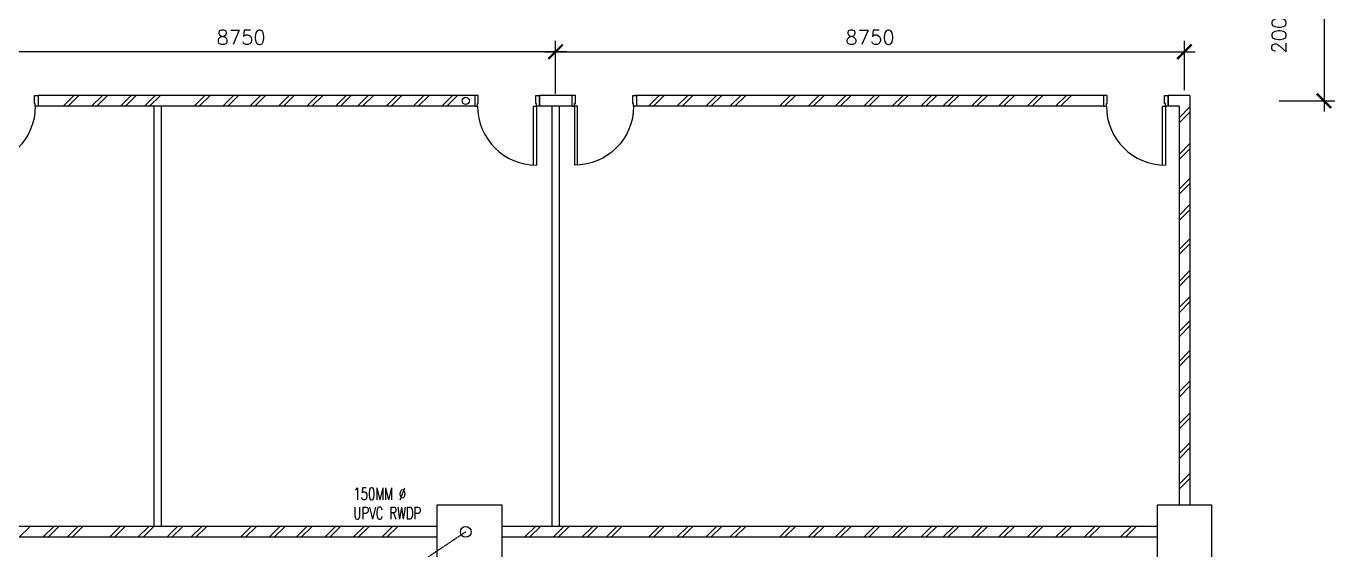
# Model space of a CAD drawing. Header units: feet. Extents: x 1407108 to 2957709, y -1501070 to -681589.
# Drawn here: x 1474101 to 1492310, y -802674 to -795384 of the extents above; entities that cross this region are included whole.
import ezdxf

# ---------------------------------------------------------------- set-up
doc = ezdxf.new("R2010")
doc.units = ezdxf.units.FT
doc.header["$LTSCALE"] = 13
doc.header["$MEASUREMENT"] = 0
doc.linetypes.add('HIDDEN', pattern=[0.375, 0.25, -0.125])
doc.layers.get('0').update_dxf_attribs({"linetype": 'CONTINUOUS'})
for name, color, linetype in [('COL', 3, 'CONTINUOUS'), ('DIM', 7, 'CONTINUOUS'), ('DR', 7, 'CONTINUOUS'), ('H', 1, 'CONTINUOUS'), ('LINE', 7, 'CONTINUOUS'), ('RWDP', 145, 'CONTINUOUS'), ('WALL', 2, 'CONTINUOUS')]:
    doc.layers.add(name, color=color, linetype=linetype)
doc.styles.add('ROMANS', font='romans')
doc.styles.get("Standard").update_dxf_attribs({"font": 'ROMANS.SHX'})
doc.dimstyles.new('STANDARD$0', dxfattribs={"dimscale": 0, "dimtxt": 8, "dimasz": 6, "dimexe": 1, "dimexo": 1, "dimgap": 3, "dimtad": 1, "dimdec": 0, "dimlfac": -1, "dimrnd": 1, "dimzin": 0, "dimdsep": 46, "dimtxsty": 'Standard', "dimcen": 0, "dimclrd": 5, "dimclre": 250, "dimadec": 0, "dimazin": 0, "dimtfac": 1, "dimtdec": 4, "dimtofl": 0, "dimtmove": 0, "dimatfit": 3, "dimfxl": 1, "dimtolj": 1, "dimtzin": 0, "dimarcsym": 0})

# ---------------------------------------------------------------- blocks, each defined once
blk = doc.blocks.new('_ARCHTICK')
at = {"color": 0, "linetype": 'ByBlock', "const_width": 0.15}
blk.add_lwpolyline([(-0.5, -0.5), (0.5, 0.5)], dxfattribs=at)
blk = doc.blocks.new('*D116')
at = {"layer": 'DIM', "color": 7, "lineweight": -2, "transparency": 16777216}
for p, q in [((1492160, -794274), (1492160, -796574)), ((1491534, -794424), (1492310, -794424)), ((1491534, -796424), (1492310, -796424))]:
    blk.add_line(p, q, dxfattribs=at)
at = {"layer": 'DIM', "color": 7, "lineweight": -2, "transparency": 16777216, "xscale": 200, "yscale": 200, "zscale": 200}
for p, rotation in [((1492160, -794424), 90), ((1492160, -796424), 270)]:
    blk.add_blockref('_ARCHTICK', p, dxfattribs=dict(at, rotation=rotation))
at = {"layer": 'DIM', "color": 7, "transparency": 16777216, "insert": (1491535, -795424), "char_height": 200, "attachment_point": 5, "rotation": 90, "style": 'ROMANS'}
blk.add_mtext('\\A1;2000', dxfattribs=at)
blk = doc.blocks.new('*D119')
at = {"layer": 'DIM', "color": 7, "lineweight": -2, "transparency": 16777216}
for p, q in [((1481617, -795740), (1472567, -795740)), ((1472717, -796274), (1472717, -795590)), ((1481467, -796324), (1481467, -795590))]:
    blk.add_line(p, q, dxfattribs=at)
at = {"layer": 'DIM', "color": 7, "lineweight": -2, "transparency": 16777216, "xscale": 200, "yscale": 200, "zscale": 200, "rotation": 180}
blk.add_blockref('_ARCHTICK', (1472717, -795740), dxfattribs=at)
at = {"layer": 'DIM', "color": 7, "lineweight": -2, "transparency": 16777216, "xscale": 200, "yscale": 200, "zscale": 200}
blk.add_blockref('_ARCHTICK', (1481467, -795740), dxfattribs=at)
at = {"layer": 'DIM', "color": 7, "transparency": 16777216, "insert": (1477092, -795540), "char_height": 200, "attachment_point": 5, "style": 'ROMANS'}
blk.add_mtext('\\A1;8750', dxfattribs=at)
blk = doc.blocks.new('*D120')
at = {"layer": 'DIM', "color": 7, "lineweight": -2, "transparency": 16777216}
for p, q in [((1481317, -795740), (1490367, -795740)), ((1481467, -796324), (1481467, -795590)), ((1490217, -796274), (1490217, -795590))]:
    blk.add_line(p, q, dxfattribs=at)
at = {"layer": 'DIM', "color": 7, "lineweight": -2, "transparency": 16777216, "xscale": 200, "yscale": 200, "zscale": 200, "rotation": 180}
blk.add_blockref('_ARCHTICK', (1481467, -795740), dxfattribs=at)
at = {"layer": 'DIM', "color": 7, "lineweight": -2, "transparency": 16777216, "xscale": 200, "yscale": 200, "zscale": 200}
blk.add_blockref('_ARCHTICK', (1490217, -795740), dxfattribs=at)
at = {"layer": 'DIM', "color": 7, "transparency": 16777216, "insert": (1485842, -795540), "char_height": 200, "attachment_point": 5, "style": 'ROMANS'}
blk.add_mtext('\\A1;8750', dxfattribs=at)
blk = doc.blocks.new('DR-900-B')
at = {"layer": 'DR'}
for p, q in [((0, 900), (-150, 900)), ((-150, 900), (-150, 860)), ((-150, 860), (-110, 860)), ((-110, 860), (-110, 850)), ((-110, 850), (0, 850)), ((0, 850), (0, 900)), ((-150, 40), (-970, 40)), ((-969, 80), (-150, 80)), ((-150, 80), (-150, 40)), ((-150, 40), (-110, 40)), ((-150, 0), (-150, 40)), ((0, 0), (-150, 0)), ((-110, 50), (0, 50)), ((-110, 40), (-110, 50)), ((0, 50), (0, 0))]:
    blk.add_line(p, q, dxfattribs=at)
blk.add_arc((-150, 40), 820, 90, 180, dxfattribs=at)

msp = doc.modelspace()

# ---------------------------------------------------------------- linework, layer by layer
at = {"color": 0}
for p, q in [((1475877.3, -796499.1), (1475877.3, -802349.1)), ((1475977.3, -796499.1), (1475977.3, -802349.1)), ((1481417.2, -796499.1), (1481417.2, -802349.1)), ((1481517.2, -796499.1), (1481517.2, -802349.1))]:
    msp.add_line(p, q, dxfattribs=at)
at = {"layer": 'COL', "color": 0}
for points in [[(1479817.2, -802049.1), (1480717.2, -802049.1), (1480717.2, -802799.1), (1479817.2, -802799.1)], [(1489842.2, -802049.1), (1490592.2, -802049.1), (1490592.2, -802799.1), (1489842.2, -802799.1)]]:
    msp.add_lwpolyline(points, close=True, dxfattribs=at)
at = {"layer": 'DR', "color": 0}
msp.add_line((1489992.2, -796374.1), (1489992.2, -796474.1), dxfattribs=at)
msp.add_line((1489992.2, -796374.1), (1489992.2, -796474.1), dxfattribs=at)
at = {"layer": 'H', "color": 0}
for p, q in [((1474763.2, -796349.1), (1474613.2, -796499.1)), ((1474833.9, -796349.1), (1474683.9, -796499.1)), ((1475161.2, -796349.1), (1475011.2, -796499.1)), ((1475231.9, -796349.1), (1475081.9, -796499.1)), ((1475562, -796349.1), (1475412, -796499.1)), ((1475632.8, -796349.1), (1475482.8, -796499.1)), ((1475897.2, -796349.1), (1475747.2, -796499.1)), ((1475967.9, -796349.1), (1475817.9, -796499.1)), ((1476588.1, -796349.1), (1476438.1, -796499.1)), ((1476658.8, -796349.1), (1476508.8, -796499.1)), ((1476986.1, -796349.1), (1476836.1, -796499.1)), ((1477056.8, -796349.1), (1476906.8, -796499.1)), ((1477362.1, -796349.1), (1477212.1, -796499.1)), ((1477432.8, -796349.1), (1477282.8, -796499.1)), ((1477760.1, -796349.1), (1477610.1, -796499.1)), ((1477830.8, -796349.1), (1477680.8, -796499.1)), ((1478155.9, -796349.1), (1478005.9, -796499.1)), ((1478226.7, -796349.1), (1478076.7, -796499.1)), ((1478553.9, -796349.1), (1478403.9, -796499.1)), ((1478624.7, -796349.1), (1478474.7, -796499.1)), ((1478861.1, -796349.1), (1478711.1, -796499.1)), ((1478931.8, -796349.1), (1478781.8, -796499.1)), ((1479259.1, -796349.1), (1479109.1, -796499.1)), ((1479329.8, -796349.1), (1479179.8, -796499.1)), ((1479635.1, -796349.1), (1479485.1, -796499.1)), ((1479705.8, -796349.1), (1479555.8, -796499.1)), ((1480033.1, -796349.1), (1479883.1, -796499.1)), ((1480103.8, -796349.1), (1479953.8, -796499.1)), ((1482908.6, -796349.1), (1482758.6, -796499.1)), ((1482979.3, -796349.1), (1482829.3, -796499.1)), ((1483306.6, -796349.1), (1483156.6, -796499.1)), ((1483377.3, -796349.1), (1483227.3, -796499.1)), ((1483707.5, -796349.1), (1483557.5, -796499.1)), ((1483778.2, -796349.1), (1483628.2, -796499.1)), ((1484042.6, -796349.1), (1483892.6, -796499.1)), ((1484113.3, -796349.1), (1483963.3, -796499.1)), ((1484733.5, -796349.1), (1484583.5, -796499.1)), ((1484804.2, -796349.1), (1484654.2, -796499.1)), ((1485131.5, -796349.1), (1484981.5, -796499.1)), ((1485202.2, -796349.1), (1485052.2, -796499.1)), ((1485507.5, -796349.1), (1485357.5, -796499.1)), ((1485578.2, -796349.1), (1485428.2, -796499.1)), ((1485905.5, -796349.1), (1485755.5, -796499.1)), ((1485976.2, -796349.1), (1485826.2, -796499.1)), ((1486301.4, -796349.1), (1486151.4, -796499.1)), ((1486372.1, -796349.1), (1486222.1, -796499.1)), ((1486699.4, -796349.1), (1486549.4, -796499.1)), ((1486770.1, -796349.1), (1486620.1, -796499.1)), ((1487006.6, -796349.1), (1486856.6, -796499.1)), ((1487077.3, -796349.1), (1486927.3, -796499.1)), ((1487404.6, -796349.1), (1487254.6, -796499.1)), ((1487475.3, -796349.1), (1487325.3, -796499.1)), ((1487780.5, -796349.1), (1487630.5, -796499.1)), ((1487851.3, -796349.1), (1487701.3, -796499.1)), ((1488178.5, -796349.1), (1488028.5, -796499.1)), ((1488249.3, -796349.1), (1488099.3, -796499.1)), ((1488574.4, -796349.1), (1488424.4, -796499.1)), ((1488645.1, -796349.1), (1488495.1, -796499.1)), ((1490142.2, -796658.2), (1490292.2, -796508.2)), ((1490142.2, -796728.9), (1490292.2, -796578.9)), ((1490142.2, -797168.6), (1490292.2, -797018.6)), ((1490142.2, -797239.3), (1490292.2, -797089.3)), ((1490142.2, -797652.4), (1490292.2, -797502.4)), ((1490142.2, -797723.1), (1490292.2, -797573.1)), ((1490142.2, -798018), (1490292.2, -797868)), ((1490142.2, -798088.7), (1490292.2, -797938.7)), ((1490142.2, -798493.8), (1490292.2, -798343.8)), ((1490142.2, -798564.5), (1490292.2, -798414.5)), ((1490142.2, -798936.4), (1490292.2, -798786.4)), ((1490142.2, -799007.1), (1490292.2, -798857.1)), ((1490142.2, -799302), (1490292.2, -799152)), ((1490142.2, -799372.7), (1490292.2, -799222.7)), ((1490142.2, -799636.3), (1490292.2, -799486.3)), ((1490142.2, -799707), (1490292.2, -799557)), ((1490142.2, -800050.2), (1490292.2, -799900.2)), ((1490142.2, -800120.9), (1490292.2, -799970.9)), ((1490142.2, -800476.2), (1490292.2, -800326.2)), ((1490142.2, -800546.9), (1490292.2, -800396.9)), ((1490142.2, -800920.5), (1490292.2, -800770.5)), ((1490142.2, -800991.3), (1490292.2, -800841.3)), ((1490142.2, -801334.5), (1490292.2, -801184.5)), ((1490142.2, -801405.2), (1490292.2, -801255.2)), ((1490142.2, -801760.5), (1490292.2, -801610.5)), ((1490142.2, -801831.2), (1490292.2, -801681.2)), ((1474154.3, -802349.1), (1474004.3, -802499.1)), ((1474484.4, -802349.1), (1474334.4, -802499.1)), ((1474555.1, -802349.1), (1474405.1, -802499.1)), ((1474819.6, -802349.1), (1474669.6, -802499.1)), ((1474890.3, -802349.1), (1474740.3, -802499.1)), ((1475408.6, -802349.1), (1475258.6, -802499.1)), ((1475479.3, -802349.1), (1475329.3, -802499.1)), ((1475806.6, -802349.1), (1475656.6, -802499.1)), ((1475877.3, -802349.1), (1475727.3, -802499.1)), ((1476207.5, -802349.1), (1476057.5, -802499.1)), ((1476278.2, -802349.1), (1476128.2, -802499.1)), ((1476542.6, -802349.1), (1476392.6, -802499.1)), ((1476613.3, -802349.1), (1476463.3, -802499.1)), ((1477233.5, -802349.1), (1477083.5, -802499.1)), ((1477304.2, -802349.1), (1477154.2, -802499.1)), ((1477631.5, -802349.1), (1477481.5, -802499.1)), ((1477702.2, -802349.1), (1477552.2, -802499.1)), ((1478007.5, -802349.1), (1477857.5, -802499.1)), ((1478078.2, -802349.1), (1477928.2, -802499.1)), ((1478405.5, -802349.1), (1478255.5, -802499.1)), ((1478476.2, -802349.1), (1478326.2, -802499.1)), ((1478801.4, -802349.1), (1478651.4, -802499.1)), ((1478872.1, -802349.1), (1478722.1, -802499.1)), ((1479199.4, -802349.1), (1479049.4, -802499.1)), ((1479270.1, -802349.1), (1479120.1, -802499.1)), ((1481185.6, -802349.1), (1481035.6, -802499.1)), ((1481256.3, -802349.1), (1481106.3, -802499.1)), ((1481583.6, -802349.1), (1481433.6, -802499.1)), ((1481654.3, -802349.1), (1481504.3, -802499.1)), ((1481984.4, -802349.1), (1481834.4, -802499.1)), ((1482055.1, -802349.1), (1481905.1, -802499.1)), ((1482319.6, -802349.1), (1482169.6, -802499.1)), ((1482390.3, -802349.1), (1482240.3, -802499.1)), ((1482908.6, -802349.1), (1482758.6, -802499.1)), ((1482979.3, -802349.1), (1482829.3, -802499.1)), ((1483306.6, -802349.1), (1483156.6, -802499.1)), ((1483377.3, -802349.1), (1483227.3, -802499.1)), ((1483707.5, -802349.1), (1483557.5, -802499.1)), ((1483778.2, -802349.1), (1483628.2, -802499.1)), ((1484042.6, -802349.1), (1483892.6, -802499.1)), ((1484113.3, -802349.1), (1483963.3, -802499.1)), ((1484733.5, -802349.1), (1484583.5, -802499.1)), ((1484804.2, -802349.1), (1484654.2, -802499.1)), ((1485131.5, -802349.1), (1484981.5, -802499.1)), ((1485202.2, -802349.1), (1485052.2, -802499.1)), ((1485507.5, -802349.1), (1485357.5, -802499.1)), ((1485578.2, -802349.1), (1485428.2, -802499.1)), ((1485905.5, -802349.1), (1485755.5, -802499.1)), ((1485976.2, -802349.1), (1485826.2, -802499.1)), ((1486301.4, -802349.1), (1486151.4, -802499.1)), ((1486372.1, -802349.1), (1486222.1, -802499.1)), ((1486699.4, -802349.1), (1486549.4, -802499.1)), ((1486770.1, -802349.1), (1486620.1, -802499.1)), ((1487006.6, -802349.1), (1486856.6, -802499.1)), ((1487077.3, -802349.1), (1486927.3, -802499.1)), ((1487404.6, -802349.1), (1487254.6, -802499.1)), ((1487475.3, -802349.1), (1487325.3, -802499.1)), ((1487780.5, -802349.1), (1487630.5, -802499.1)), ((1487851.3, -802349.1), (1487701.3, -802499.1)), ((1488178.5, -802349.1), (1488028.5, -802499.1)), ((1488249.3, -802349.1), (1488099.3, -802499.1)), ((1488574.4, -802349.1), (1488424.4, -802499.1)), ((1488645.1, -802349.1), (1488495.1, -802499.1)), ((1488972.4, -802349.1), (1488822.4, -802499.1)), ((1489043.1, -802349.1), (1488893.1, -802499.1)), ((1489475.4, -802349.1), (1489325.4, -802499.1)), ((1489546.1, -802349.1), (1489396.1, -802499.1))]:
    msp.add_line(p, q, dxfattribs=at)
at = {"layer": 'LINE', "color": 0, "linetype": 'Continuous'}
for p, q in [((1481242.2, -796499.1), (1481242.2, -796349.1)), ((1481692.2, -796349.1), (1481692.2, -796499.1)), ((1489992.2, -796474.1), (1489992.2, -796349.1))]:
    msp.add_line(p, q, dxfattribs=at)
at = {"layer": 'RWDP', "color": 0, "linetype": 'HIDDEN'}
msp.add_line((1480217.2, -802424.1), (1479639.4, -802810.8), dxfattribs=at)
at = {"layer": 'RWDP', "color": 0, "linetype": 'Continuous'}
msp.add_circle((1480217.2, -796424.1), 50, dxfattribs=at)
at = {"layer": 'RWDP', "color": 0}
msp.add_circle((1480217.2, -802424.1), 75, dxfattribs=at)
at = {"layer": 'WALL', "color": 0}
for p, q in [((1480342.2, -796349.1), (1474267.2, -796349.1)), ((1481692.2, -796349.1), (1481242.2, -796349.1)), ((1489092.2, -796349.1), (1482571.9, -796349.1)), ((1490292.2, -796349.1), (1489992.2, -796349.1)), ((1490292.2, -796349.1), (1490292.2, -802049.1)), ((1480342.2, -796499.1), (1474267.2, -796499.1)), ((1481692.2, -796499.1), (1481242.2, -796499.1)), ((1489092.2, -796499.1), (1482592.2, -796499.1)), ((1490142.2, -796499.1), (1489992.2, -796499.1)), ((1490142.2, -796499.1), (1490142.2, -802049.1)), ((1479817.2, -802349.1), (1473217.2, -802349.1)), ((1489842.2, -802349.1), (1480717.2, -802349.1)), ((1479817.2, -802499.1), (1473217.2, -802499.1)), ((1489842.2, -802499.1), (1480717.2, -802499.1))]:
    msp.add_line(p, q, dxfattribs=at)

# ---------------------------------------------------------------- block references
at = {"layer": 'WALL', "color": 0, "linetype": 'Continuous', "xscale": -1, "rotation": 270}
for p in [(1473367.2, -796349.1), (1481692.2, -796349.1)]:
    msp.add_blockref('DR-900-B', p, dxfattribs=at)
at = {"layer": 'WALL', "color": 0, "linetype": 'Continuous', "rotation": 90}
for p in [(1481242.2, -796349.1), (1489992.2, -796349.1)]:
    msp.add_blockref('DR-900-B', p, dxfattribs=at)

# ---------------------------------------------------------------- texts
at = {"layer": 'RWDP', "color": 0, "style": 'ROMANS', "width": 0.7}
for s, p in [('150MM %%c', (1478653.8, -801979.6)), ('UPVC RWDP', (1478653.8, -802248.6))]:
    msp.add_text(s, height=170, dxfattribs=at).set_placement(p)

# ---------------------------------------------------------------- dimensions: what is measured, and where the dimension line sits
at = {"layer": 'DIM', "color": 0}
dim = msp.add_linear_dim(base=(1492160.1, -796424.1), p1=(1491384.4, -794424.1), p2=(1491384.4, -796424.1), angle=270, dimstyle='STANDARD$0', override={"dimscale": 100, "dimtxt": 2, "dimasz": 2, "dimexe": 1.5, "dimexo": 1.5, "dimgap": 1, "dimtxsty": 'ROMANS', "dimblk": 'ARCHTICK', "dimdle": 1.5, "dimclrd": 7, "dimclre": 7, "dimclrt": 7, "dimtdec": 0, "dimtmove": 2}, dxfattribs=at)
dim.commit()
dim.dimension.update_dxf_attribs({"geometry": '*D116', "text_midpoint": (1491534.5, -795424.1), "dimtype": 161})
dim = msp.add_linear_dim(base=(1472717.2, -795739.8), p1=(1481467.2, -796474.1), p2=(1472717.2, -796424.1), dimstyle='STANDARD$0', override={"dimscale": 100, "dimtxt": 2, "dimasz": 2, "dimexe": 1.5, "dimexo": 1.5, "dimgap": 1, "dimtxsty": 'ROMANS', "dimblk": 'ARCHTICK', "dimdle": 1.5, "dimclrd": 7, "dimclre": 7, "dimclrt": 7, "dimtdec": 0, "dimtmove": 2}, dxfattribs=at)
dim.commit()
dim.dimension.update_dxf_attribs({"geometry": '*D119', "text_midpoint": (1477092.2, -795539.8)})
dim = msp.add_linear_dim(base=(1490217.2, -795739.8), p1=(1481467.2, -796474.1), p2=(1490217.2, -796424.1), angle=180, dimstyle='STANDARD$0', override={"dimscale": 100, "dimtxt": 2, "dimasz": 2, "dimexe": 1.5, "dimexo": 1.5, "dimgap": 1, "dimtxsty": 'ROMANS', "dimblk": 'ARCHTICK', "dimdle": 1.5, "dimclrd": 7, "dimclre": 7, "dimclrt": 7, "dimtdec": 0, "dimtmove": 2}, dxfattribs=at)
dim.commit()
dim.dimension.update_dxf_attribs({"geometry": '*D120', "text_midpoint": (1485842.2, -795539.8)})

doc.saveas('drawing.dxf')
